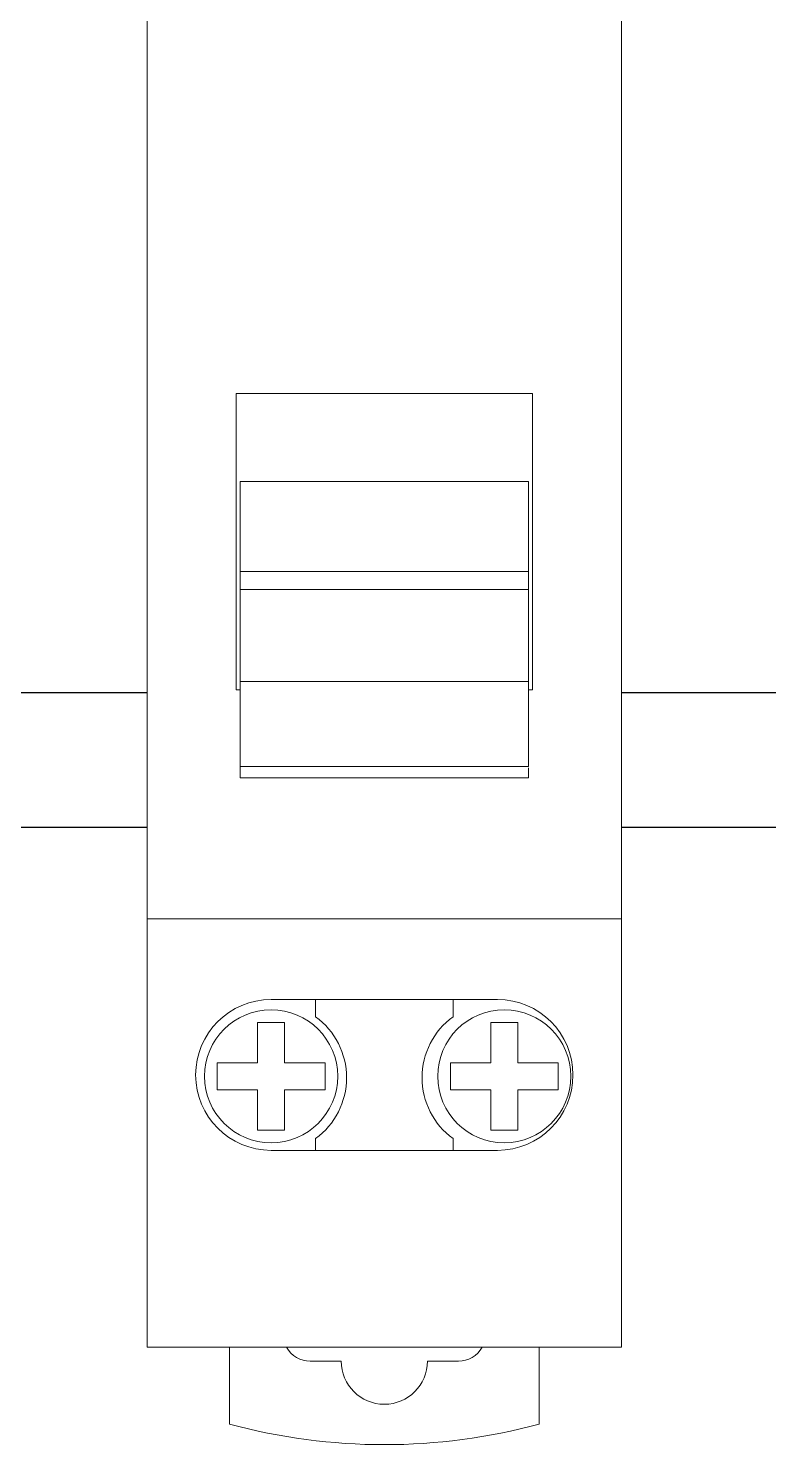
# Model space of a CAD drawing. Header units: millimetres. Extents: x 37984 to 70752, y 14140 to 37584.
# Drawn here: x 39387.8 to 39415.3, y 35939 to 35991.6 of the extents above; entities that cross this region are included whole.
import ezdxf

# ---------------------------------------------------------------- set-up
doc = ezdxf.new("R2010")
doc.units = ezdxf.units.MM
doc.set_wipeout_variables(frame=1)
doc.layers.add('000-PI-Oprema', color=30, linetype='Continuous', lineweight=5)
doc.layers.add('004-PI-DIN Šina', color=3, linetype='Continuous')

# ---------------------------------------------------------------- blocks, each defined once
blk = doc.blocks.new('*U860')
at = {"layer": '004-PI-DIN Šina'}
blk.add_lwpolyline([(510, -17.5), (510, 17.5), (0, 17.5), (0, -17.5)], close=True, dxfattribs=at)
blk.add_lwpolyline([(0, -12.5), (510, -12.5)], dxfattribs=at)
blk = doc.blocks.new('A9S60220')
at = {"layer": '000-PI-Oprema'}
for p, q in [((43472.172, 37205.047), (43471.022, 37205.047)), ((43476.522, 37205.047), (43475.372, 37205.047))]:
    blk.add_line(p, q, dxfattribs=at)
for centre, radius, start, end in [((43473.772, 37205.047), 1.6, 180, 0), ((43473.772, 37223.947), 22, 254.849, 285.151)]:
    blk.add_arc(centre, radius, start, end, dxfattribs=at)
at = {"ltscale": 0.25}
blk.add_wipeout([(43464.972, 37282.372), (43482.572, 37282.372), (43482.572, 37205.572), (43464.972, 37205.572)], dxfattribs=at).dxf.layer = '000-PI-Oprema'
at = {"layer": '000-PI-Oprema'}
for p, q in [((43464.972, 37282.372), (43464.972, 37205.572)), ((43482.572, 37282.372), (43482.572, 37205.572)), ((43468.272, 37229.972), (43468.272, 37240.972)), ((43468.272, 37240.972), (43479.272, 37240.972)), ((43479.272, 37229.972), (43479.272, 37240.972)), ((43468.422, 37226.704), (43468.422, 37237.7)), ((43468.422, 37237.7), (43479.122, 37237.7)), ((43479.122, 37237.7), (43479.122, 37227.12)), ((43468.422, 37234.358), (43479.122, 37234.358)), ((43479.122, 37233.695), (43468.422, 37233.695)), ((43468.272, 37229.972), (43468.422, 37229.972)), ((43468.422, 37230.276), (43479.122, 37230.276)), ((43479.122, 37229.972), (43479.272, 37229.972)), ((43479.122, 37227.12), (43468.422, 37227.12)), ((43479.122, 37227.072), (43479.122, 37226.704)), ((43468.422, 37226.704), (43479.122, 37226.704)), ((43464.972, 37221.472), (43482.572, 37221.472)), ((43469.572, 37218.472), (43477.972, 37218.472)), ((43471.222, 37217.834), (43471.222, 37218.472)), ((43476.322, 37218.472), (43476.322, 37217.834)), ((43469.072, 37217.622), (43470.072, 37217.622)), ((43469.072, 37216.122), (43469.072, 37217.622)), ((43470.072, 37217.622), (43470.072, 37216.122)), ((43477.722, 37217.622), (43478.722, 37217.622)), ((43477.722, 37216.122), (43477.722, 37217.622)), ((43478.722, 37217.622), (43478.722, 37216.122)), ((43467.572, 37216.122), (43469.072, 37216.122)), ((43467.572, 37215.122), (43467.572, 37216.122)), ((43470.072, 37216.122), (43471.572, 37216.122)), ((43471.572, 37216.122), (43471.572, 37215.122)), ((43476.222, 37216.122), (43477.722, 37216.122)), ((43476.222, 37215.122), (43476.222, 37216.122)), ((43478.722, 37216.122), (43480.222, 37216.122)), ((43480.222, 37216.122), (43480.222, 37215.122)), ((43469.072, 37215.122), (43467.572, 37215.122)), ((43469.072, 37213.622), (43469.072, 37215.122)), ((43471.572, 37215.122), (43470.072, 37215.122)), ((43470.072, 37215.122), (43470.072, 37213.622)), ((43477.722, 37215.122), (43476.222, 37215.122)), ((43477.722, 37213.622), (43477.722, 37215.122)), ((43480.222, 37215.122), (43478.722, 37215.122)), ((43478.722, 37215.122), (43478.722, 37213.622)), ((43470.072, 37213.622), (43469.072, 37213.622)), ((43478.722, 37213.622), (43477.722, 37213.622)), ((43471.222, 37212.872), (43471.222, 37213.309)), ((43476.322, 37213.309), (43476.322, 37212.872)), ((43477.972, 37212.872), (43469.572, 37212.872)), ((43464.972, 37205.572), (43482.572, 37205.572)), ((43468.022, 37205.572), (43468.022, 37202.711)), ((43479.522, 37202.711), (43479.522, 37205.572))]:
    blk.add_line(p, q, dxfattribs=at)
for centre in [(43469.572, 37215.622), (43478.222, 37215.622)]:
    blk.add_circle(centre, 2.47, dxfattribs=at)
for centre, radius, start, end in [((43469.572, 37215.672), 2.8, 90, 270), ((43477.972, 37215.672), 2.8, 270, 90), ((43469.572, 37215.572), 2.8, 306.1063, 53.8937), ((43477.972, 37215.572), 2.8, 126.1063, 233.8937), ((43471.022, 37206.047), 1, 208.9091, 270), ((43476.522, 37206.047), 1, 270, 331.0908)]:
    blk.add_arc(centre, radius, start, end, dxfattribs=at)

msp = doc.modelspace()

# ---------------------------------------------------------------- block references
msp.add_blockref('*U860', (39383.172, 35979.404))

# ---------------------------------------------------------------- next in the draw order: block references
at = {"layer": '000-PI-Oprema'}
msp.add_blockref('A9S60220', (-4072.718, -1262.964), dxfattribs=at)

doc.saveas('drawing.dxf')
